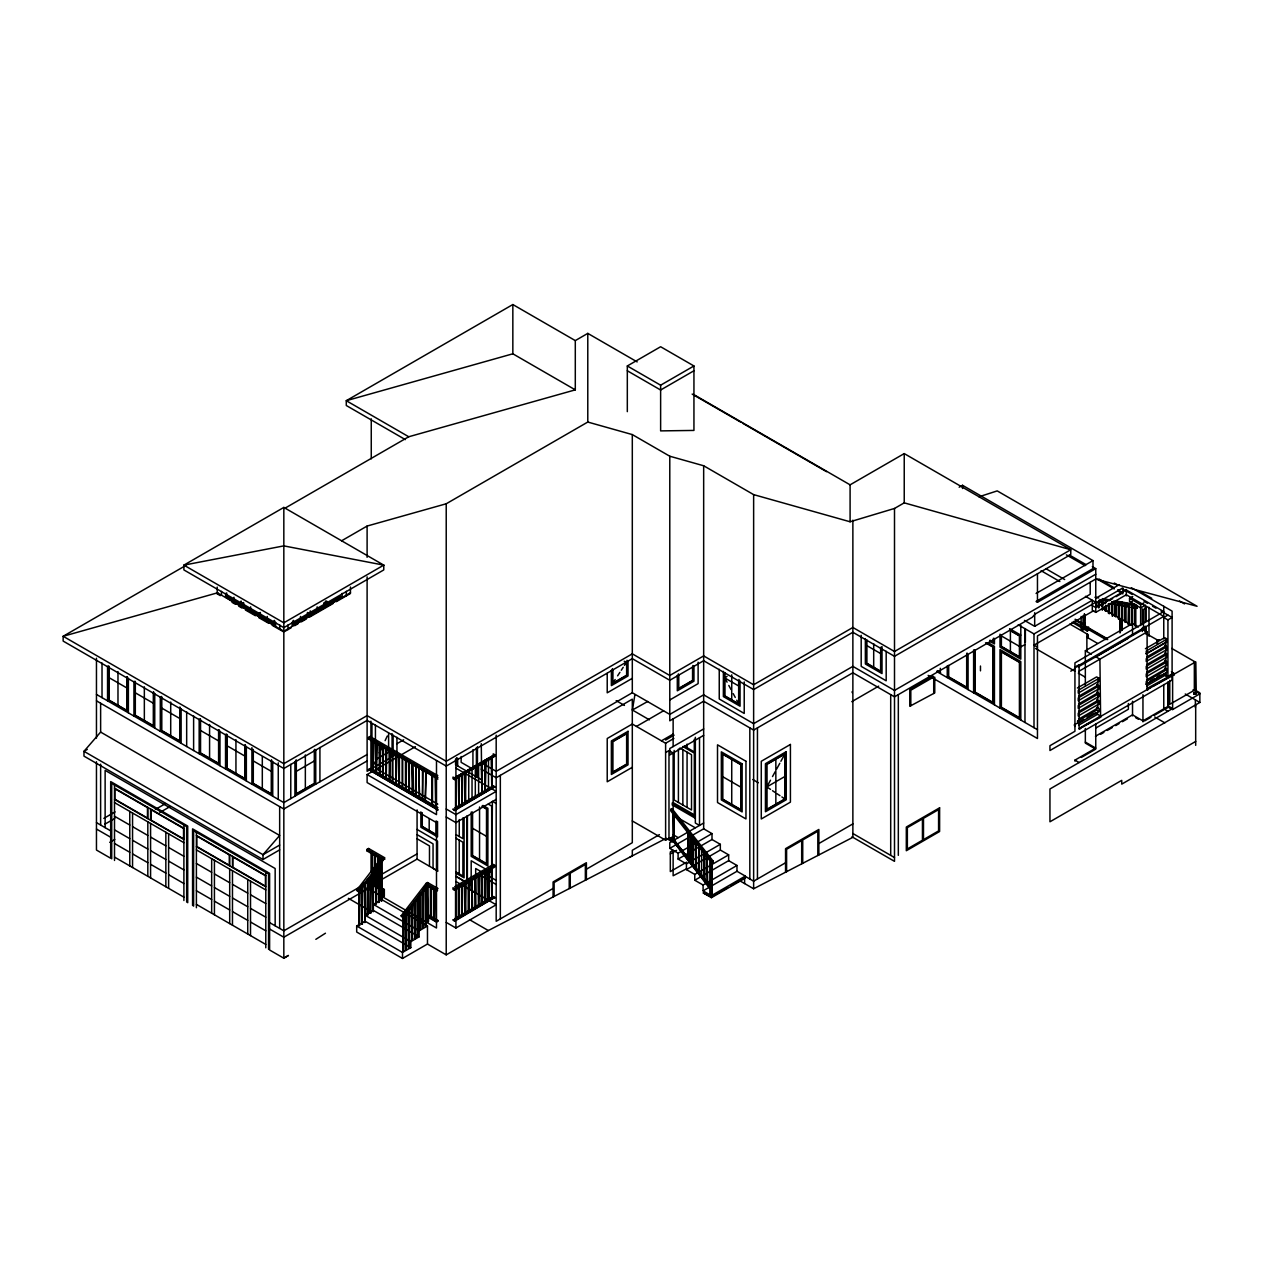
<?xml version="1.0" encoding="UTF-8"?>
<svg xmlns="http://www.w3.org/2000/svg" width="1263" height="1263" viewBox="0 0 1263 1263"><rect width="100%" height="100%" fill="white"/><g stroke="black" fill="none" stroke-linecap="round" stroke-linejoin="round"><path stroke-width="1.5" d="M429.183 830.833L429.183 818.771M459.211 873.838L459.243 840.1M462.921 817.919L462.905 838.632L456.006 834.638M464.105 817.698L464.074 877.832L455.99 873.159M466.868 880.721L466.9 816.166M467.373 881.006L467.421 815.945M471.178 890.336L471.178 881.416M471.178 877.659L471.194 860.75L486.208 869.418M479.23 894.978L479.245 876.538M649.419 719.847L632.4 710.011L634.926 694.571M1109.656 603.556L1136.874 608.356L1137.347 607.25M376.342 759.205L371.954 768.504L371.954 723.904M379.342 752.843L382.926 745.281M385.104 740.655L387.315 735.982M770.509 789.375L766.815 786.928L770.509 780.218M772.514 776.556L775.182 771.709M776.634 769.056L779.824 763.247M780.897 761.273L784.86 754.074L766.815 764.478L766.815 809.362L784.86 798.942L784.86 754.074M612.76 669.406L612.76 683.204L615.176 679.541M617.607 675.831L619.912 672.326M621.285 670.227L623.227 667.274M624.459 665.38L626.637 662.065L624.19 661.259M383.431 859.961L358.818 891.931L357.429 891.125L356.687 890.194L381.631 857.798L381.631 859.393L384.584 859.282L384.584 857.688L368.622 848.468L367.059 849.368L367.059 850.978L381.631 859.393M360.95 886.563L363.286 883.516M373.832 869.812L379.705 862.203M358.818 891.931L358.076 890.999L384.584 857.688M364.328 883.153L365.37 882.774L364.849 922.495L364.328 883.153L365.37 882.774M359.813 889.989L359.292 925.7L359.292 889.689M362.071 887.052L362.071 886.073L362.071 924.106L362.592 886.373M370.406 913.291L370.927 875.559L370.406 913.291L369.885 877.88M373.69 871.959L373.169 911.681L373.169 871.659M375.948 869.023L375.948 868.044L375.948 904.071L375.427 868.723M379.247 864.745L378.205 865.123L379.247 864.745L378.726 902.461L378.174 856.188L377.653 864.097M428.22 885.126L403.229 917.57L401.839 916.78L401.113 915.833L426.057 883.437L427.604 882.521L438.024 888.536L436.461 889.436L426.057 883.421M404.192 913.733L408.88 907.639M424.115 887.842L426.452 884.795M422.963 889.989L422.963 928.005L423.484 890.289M403.229 917.57L402.502 916.638L427.447 884.242L427.841 885.6M403.529 916.196L403.529 915.217L403.529 951.244L404.049 915.517M406.307 912.596L406.307 911.618L406.307 949.65L406.828 911.918M411.864 940.43L412.385 904.703L411.864 940.43L411.343 907.023M414.643 900.803L414.643 938.819L414.122 903.424M420.184 894.567L420.184 893.588L420.184 929.615L419.663 894.267M100.63 703.238L100.63 732.082L83.974 751.327L83.974 756.127L263.004 859.503L279.66 849.873M727.062 682.162L724.788 677.947L727.062 676.352M315.829 939.34L325.459 933.215M192.576 905.539L192.576 828.844L269.603 873.317L269.603 949.997L283.828 958.222L288.438 955.444L283.828 958.159M382.942 777.171L383.447 746.433L382.942 777.171L382.421 746.433L383.447 745.833M381.458 888.536L381.979 888.836M637.184 361.913L587.784 333.385L575.297 340.6L512.841 304.541L346.283 400.703L346.283 405.502L405.36 439.619M283.828 507.426L183.893 565.129L183.893 569.929L283.828 627.632L383.763 569.929L383.763 565.129L283.828 507.426L283.828 958.222M185.724 565.508L63.15 636.284L63.15 641.083L283.828 768.504L367.107 720.415L446.218 766.088L632.305 658.654L669.785 680.283L703.665 660.723L753.632 689.566L852.872 632.274L894.504 656.318L1070.771 554.552L1070.771 549.737L904.229 453.591L850.094 484.834L693.387 394.356M284.459 508.5L408.738 436.761L575.297 389.857L575.297 340.6M627.316 411.659L627.316 365.97L660.628 346.741L693.94 365.97L693.94 430.43L660.628 430.888L660.628 385.199L693.94 365.97M341.61 540.785L367.107 526.055L446.218 503.779L587.784 422.047L632.305 434.583L669.785 456.227L703.665 465.763L753.632 494.622L850.094 521.777L894.504 508.452L904.229 502.848L1070.771 549.737L894.504 651.503L852.872 627.474L753.632 684.767L703.665 655.907L669.785 675.484L632.305 653.839L446.218 761.289L367.107 715.616L283.828 763.689L63.15 636.284L217.82 592.726M693.94 370.769L660.628 390.014L627.316 370.769M340.757 596.42L326.88 604.44L326.88 601.235M307.793 615.855L293.221 624.269L293.221 620.528M309.877 614.655L324.449 606.24L324.449 602.498M341.105 596.625L326.533 605.04L326.533 601.299M350.451 592.726L283.828 631.184L217.425 592.836M285.217 631.168L291.343 627.632M294.674 625.706L298.005 623.78M301.336 621.854L306.341 618.981M309.672 617.054L332.99 603.588M336.321 601.662L350.451 593.499L350.451 587.027M87.305 749.401L83.974 751.327L263.004 854.688L279.66 845.073M103.834 818.377L115.044 811.92M104.782 824.234L114.775 818.471M155.412 809.441L165.611 803.552M159.864 812.472L169.921 806.662M109.786 842.342L114.775 839.469M296.316 771.346L314.361 760.942M437.929 779.082L368.528 739.013L368.528 737.418L370.091 736.518L437.803 775.593M368.528 739.013L370.091 738.113L370.091 736.518M373.043 771.472L373.564 740.718L373.043 771.472L372.522 740.718L373.564 740.118M374.085 740.418L372.522 740.718M376.342 773.366L376.863 742.628L376.342 773.366L375.821 742.628L376.863 742.028M377.384 742.328L375.821 742.628M380.163 746.433L379.642 775.277L379.121 744.523L380.163 743.923M379.121 744.523L380.684 744.223M367.107 754.532L283.828 802.605L96.462 694.429M383.968 746.133L382.421 746.433M386.746 750.238L386.225 779.082L385.704 748.328L386.746 747.728M385.704 748.328L387.267 748.028M367.107 760.942L283.828 809.015L96.462 700.839M396.945 743.702L403.655 739.834M389.525 780.992L390.046 750.238L389.525 780.992L389.004 750.238L390.046 749.638M390.567 749.938L389.004 750.238M393.346 782.586L392.304 782.586L392.304 752.132L393.346 751.532M392.304 752.132L393.867 751.832M437.929 810.136L368.528 769.467L370.185 768.52L437.882 807.61M396.124 784.797L396.645 754.043L396.124 784.797L395.603 754.043L396.645 753.443M368.528 770.067L370.185 769.12L410.807 792.564M397.166 753.743L395.603 754.043M395.666 754.816L367.107 771.298L367.107 576.875M399.929 786.391L398.887 786.391L398.887 755.937L399.929 755.337M436.493 822.639L367.107 782.571L367.107 774.551L415.385 746.686M398.887 755.937L400.45 755.637M403.229 788.301L402.187 788.301L402.187 757.847L403.229 757.247M402.187 757.847L403.75 757.547M406.528 790.196L405.486 790.196L405.486 759.742L406.528 759.142M407.049 759.442L405.486 759.742M409.307 761.352L409.307 792.406L408.786 761.652L409.828 761.052M408.786 761.652L410.349 761.352M411.564 763.862L413.127 762.963M412.085 764.162L413.648 763.262M414.848 765.757L416.411 764.857M415.369 766.057L416.932 765.157M418.148 767.667L419.711 766.767M418.669 767.967L419.711 797.806M420.232 767.067L419.19 767.067M421.447 769.562L422.489 769.562M422.489 768.962L422.489 800.016L423.01 768.662M421.968 769.862L423.531 768.962M424.747 771.472L426.31 770.572M425.268 771.772L426.831 770.872M428.046 773.366L429.609 772.467M430.13 772.767L429.088 772.767M431.33 775.277L432.893 774.377M431.851 775.577L433.414 774.677M434.63 777.171L436.193 776.271M436.288 776.824L435.151 776.871L435.672 807.625L436.288 776.824L435.672 807.625M413.127 794.001L412.085 763.562L412.085 794.001L413.127 794.001L413.127 765.457M415.89 765.757L415.89 795.611M415.89 796.211L415.89 765.157L415.369 795.911M612.76 683.204L626.637 675.2L626.637 662.065M419.19 767.667L419.19 797.506M455.027 777.487L493.233 755.432L494.796 756.332L494.796 754.721L493.233 753.822L493.233 755.432M494.796 756.332L454.538 779.571L452.975 778.671L452.975 777.061L454.538 777.961L494.796 754.721M481.392 762.868L481.913 793.606L481.266 743.686M491.196 757.105L493.659 755.669M959.17 487.218L962.517 485.292L1092.984 560.614L1092.984 568.618L1036.07 601.472L1037.46 602.277L1095.763 568.618L1095.763 612.381L1092.29 610.376L1092.29 600.272L1034.002 633.931L1018.215 624.806M455.548 778.387L455.548 808.241M457.79 775.877L459.353 776.177L458.832 806.931L458.311 778.087M462.132 805.036L461.611 774.282L462.132 805.036L462.653 774.282L461.09 773.982M465.431 803.126L464.91 772.372L465.431 803.126L465.952 772.372L464.389 772.072M468.731 770.777L468.731 801.231M472.03 768.867L472.03 799.321M475.314 766.973L475.314 797.411M478.614 765.062L478.614 795.516M481.913 763.168L481.913 793.606M488.497 759.363L488.497 789.801M494.275 756.032L491.796 757.453L491.796 787.907L491.717 756.805M632.305 678.342L607.219 692.819L607.219 673.368M425.789 771.472L425.268 801.61L426.31 771.172M426.31 801.61L425.268 801.61M429.088 803.221L429.609 803.521M432.372 775.277L432.372 805.131M432.372 805.731L432.372 774.677L431.851 805.431M1095.763 574.239L894.504 690.419L852.872 666.375L753.632 723.667L703.665 694.824L669.785 714.4L632.305 692.756L496.185 771.346L480.871 762.568M367.059 850.978L368.622 850.078L368.622 848.468M371.054 871.707L371.054 852.683L372.096 852.083M372.096 871.707L372.096 852.683L371.054 852.683M454.569 808.099L493.138 785.823L494.796 786.77L454.538 810.609L452.896 809.062L454.538 810.009L494.796 786.77M375.395 885.031L374.353 885.031L374.353 854.577L375.395 854.577M456.243 807.72L459.606 805.794M461.611 804.736L462.653 804.736M464.91 802.826L465.952 802.826M467.989 800.947L492.317 787.607M374.353 854.577L375.916 854.277M485.213 791.712L485.734 760.958L485.213 791.712L484.692 762.868M496.185 799.4L455.927 822.639L446.218 817.019M669.785 699.97L698.123 683.615L698.123 662.207M368.717 880.469L367.059 881.432L382.673 890.447L382.673 897.062L384.331 896.114L384.331 889.499L368.717 880.469L367.059 882.032L382.215 890.778L383.873 889.831L375.19 884.826M636.473 726.414L663.58 710.753M367.533 882.49L283.828 930.815L269.603 922.606M376.074 877.564L417.074 853.883M372.096 883.121C370.154 884.542 373.674 877.959 372.096 875.512M372.096 885.047L367.107 887.936L436.493 928.005L436.493 821.724M375.427 883.137L417.074 859.093L437.535 870.917L437.535 841.284L417.074 829.444M367.107 889.152L283.828 937.225L269.603 929.015M377.653 867.902L378.174 886.642M378.695 886.942L377.653 886.942M383.873 889.831L383.873 895.846L382.673 897.062M373.343 904.371L419.142 930.815L419.142 936.83L373.343 910.386L373.343 904.371L381.679 899.556L427.478 926L427.478 944.029L402.502 958.459L356.687 932.015L356.687 926L365.023 921.201L410.822 947.645L410.822 941.63L365.023 915.186L365.023 921.201M375.427 903.771L376.469 903.771L376.469 868.344M378.205 902.161L379.247 902.161M380.984 900.566L382.026 900.566L380.984 900.566L380.937 860.292M661.449 740.844L673.321 733.992M665.617 740.039L674.095 735.145M365.023 915.186L373.343 910.386M367.628 879.837L367.107 914.586L368.149 914.586L368.149 879.159M369.885 912.991L370.927 912.991M372.648 874.28L372.648 911.381L373.69 911.381M367.107 914.586L368.149 914.586M632.305 767.288L607.219 781.781L607.219 738.508L632.305 724.031L665.617 743.244L673.874 738.476M427.099 885.631L427.604 915.186M358.771 890.352L358.771 925.4L359.813 925.4M361.55 886.752L361.55 923.806L362.592 923.806M364.328 922.195L365.37 922.195M703.665 728.94L669.785 748.501L669.785 754.927L703.665 735.35M665.617 752.511L668.98 750.585L673.132 752.985L673.132 838.711M433.162 889.136L434.819 888.789L434.204 919.59L433.683 888.836L436.982 890.747M437.582 890.383L436.461 891.047L426.578 885.331M454.664 886.737L493.233 864.476L494.796 865.376L494.796 866.971L454.538 890.21L452.975 889.31L452.975 887.715L454.538 888.615L494.796 865.376M461.611 884.937L462.653 884.937L462.132 915.675L462.132 884.637M468.21 881.116L469.773 881.416M471.509 879.222L472.03 909.976L471.509 879.222L472.551 879.822M475.314 877.011L475.314 908.065L475.314 877.011L476.356 877.611M455.548 889.041L455.548 918.88M465.431 883.326L465.952 913.481L464.91 913.481L464.91 883.026M472.03 879.522L472.551 909.676L471.509 909.676M475.314 877.611L475.835 907.765L474.793 907.765M481.913 873.807L482.955 873.807M488.497 870.002L489.539 870.002M426.878 916.559L428.536 915.612L428.536 921.548L426.878 922.495L426.878 916.559L436.461 922.085L438.103 921.137M430.383 886.942L430.383 917.38L431.425 917.38L431.425 886.942M430.383 917.38L431.425 917.38M426.42 922.227L428.062 921.28L428.125 886.942M433.683 919.29L434.819 919.243L434.819 890.683M419.663 929.315L420.705 929.315L420.705 893.888M422.442 892.609L422.442 927.705L423.484 927.705M425.221 889.01L425.221 926.111L426.263 926.111L426.263 886.673M425.221 926.111L426.263 926.111M419.142 930.815L427.478 926M411.343 940.13L412.385 940.13M414.122 938.52L415.164 938.52L415.164 901.103M416.901 936.925L417.942 936.925L417.942 897.488L417.421 937.225L416.901 899.824M410.822 941.63L419.142 936.83M454.569 918.738L493.138 896.477L494.796 897.425L454.538 921.264L452.896 919.717L454.538 920.664L494.796 897.425M454.569 919.353L493.138 897.077L494.796 898.025M468.21 883.026L468.21 911.57L469.252 911.57L469.252 881.116L469.252 911.57M482.434 874.107L481.392 873.507L481.392 903.961L482.434 903.961L482.434 873.507M484.692 871.612L484.692 902.05L485.734 902.05L486.255 871.912M459.353 886.831L458.832 917.585L458.832 886.531M478.093 875.417L478.614 906.171L479.656 875.717M484.692 902.05L485.734 902.05M491.196 867.744L491.796 898.546L492.365 801.295L496.185 803.489M403.008 915.896L403.008 950.944L404.049 950.944M405.786 914.238L405.786 949.35L406.828 949.35M408.565 910.639L408.565 947.739L409.607 947.739L409.607 908.318M408.565 947.739L409.607 947.739M356.687 926L402.502 952.444L410.822 947.645M446.218 922.4L455.927 928.005L496.185 904.766L456.022 881.574M1036.07 593.468L1092.984 560.614M851.783 701.675L878.685 686.141M711.037 861.934L711.037 895.372L709.822 894.662L709.822 888.584L670.779 838.016L671.995 837.322L711.037 887.084L709.822 887.794L709.822 860.703L670.779 810.941L670.779 809.33L671.995 808.636L712.948 860.845L712.948 862.44L711.732 863.15L711.037 862.25M673.258 813.451L673.7 841.095M553.083 888.442L496.185 921.295L496.185 735.161M586.395 869.212L632.305 842.705L632.305 699.165L496.185 777.755L481.266 769.151M427.478 944.029L446.218 954.86L488.323 930.547L664.48 839.185M933.089 676.163L909.77 689.614L909.77 706.285L934.762 692.913L934.762 677.173M659.412 834.622L632.305 850.283L632.305 855.73L630.111 857.009M932.078 677.947L910.812 690.23L910.812 705.717M1024.467 620.417L1034.681 626.322L1090.206 594.257L1090.206 582.432M632.305 820.966L665.617 840.195L668.98 838.269L673.132 840.669M688.303 835.253L687.782 859.061L687.861 831.101M687.782 859.061L688.303 831.67M703.665 823.034L669.785 842.61L669.785 848.373L678.105 853.188L712 833.612L712 839.516L678.105 859.077L678.105 853.188M766.815 786.928L784.86 776.508M1095.684 598.315L1119.428 584.611M669.785 848.373L703.665 828.812L712 833.612M1095.684 603.619L1122.823 587.942L1122.823 592.757L1116.034 596.673M692.898 838.49L693.34 866.134L693.861 838.758L692.898 838.49L693.34 866.134M670.321 853.962L676.526 850.378M1100.768 605.482L1105.851 602.546M1109.246 600.588L1112.64 598.63M1093.774 610.629L1034.002 645.14L1037.46 647.145M695.629 841.979L696.071 869.623M696.071 842.532L696.592 869.323M1095.763 612.381L1126.296 594.762L1163.76 616.391L1074.939 667.669M698.834 873.143L698.913 845.2L698.834 873.143L699.355 849.336M1145.509 605.119L1140.647 607.929L1129.548 601.52L1129.548 598.315L1132.722 596.483M1084.396 613.707L1084.459 625.517L1107.335 638.731M701.565 876.617L701.644 848.673M1081.128 616.439L1081.128 628.895L1082.865 629.89L1084.775 627.79M1082.865 628.895L1084.949 627.9M687.34 858.493L688.303 858.761M1082.865 629.89L1084.775 628.8L1084.949 615.176M1130.938 602.325L1132.327 601.52M1073.471 621.475L1088.611 630.205L1087.222 631.011L1087.222 627.806L1088.611 627.001M1088.611 627.995L1087.222 628.8L1105.993 639.631M686.709 862.14L670.321 871.596L670.321 851.909L673.132 850.283L673.132 875.764L686.709 868.723M686.441 863.892L720.32 844.315L720.32 850.046L686.441 869.607L686.441 863.892L678.105 859.077M691.082 838.79L690.561 862.597L690.64 838.537M1129.548 598.315L1140.647 604.724L1143.82 602.893M706.712 856.109L707.154 883.753M707.154 856.677L707.675 883.453M692.898 865.565L693.861 865.834M1102.299 608.34L1120.407 618.633L1120.407 631.532M1120.013 632.984L1120.013 619.486L1121.923 618.381L1122.144 630.079M1122.144 618.507L1120.013 619.486M1146.204 621.096L1146.204 607.929L1143.425 609.54L1143.425 630.221M711.732 863.15L712.948 860.845M694.761 874.422L728.656 854.846L728.656 860.656L694.761 880.232L694.761 874.422L686.441 869.607M698.392 872.575L699.355 872.844M1085.343 685.746L1085.343 650.761L1132.532 623.512L1138.484 626.953M701.123 876.048L702.086 876.317M703.886 879.585L704.865 879.853L703.886 879.585L703.886 852.509L704.344 880.153M1074.939 667.18L1079.107 664.78L1079.107 728.877L1100.61 717.258L1100.61 716.058L1095.068 712.853M1070.771 671.19L1074.939 668.79M1078.144 666.943L1142.952 629.527L1147.104 631.926L1147.104 689.614L1174.18 674.789L1174.18 673.589L1171.401 671.695M1167.928 615.097L1163.76 617.496L1167.928 619.912L1172.096 617.496L1161.107 611.15M1095.053 657.455L1128.317 638.257M703.096 885.031L736.976 865.471L736.976 871.281L703.096 890.841L703.096 885.031L694.761 880.232M1079.107 671.19L1147.104 631.926M703.096 890.841L711.416 895.656L745.312 876.096L745.312 878.117L711.416 897.677L703.096 892.862L711.274 896.967L727.946 887.336M731.277 885.41L742.944 878.669M1157.508 640.057L1157.366 643.814L1157.508 640.057L1145.43 633.237M1077.402 687.988L1096.631 676.905L1099.047 678.294L1099.047 681.104L1078.239 693.119L1078.239 690.324L1099.047 678.294M1145.415 648.724L1164.628 637.641L1167.059 639.031L1167.059 641.841L1146.236 653.855L1146.236 651.061L1167.059 639.031M1146.062 653.76L1166.886 641.746M785.554 862.771L753.632 881.195L745.312 876.38M818.866 843.526L852.872 823.902M1078.618 696.308L1097.831 685.209L1097.831 682.004M1146.63 657.044L1165.844 645.946L1165.844 641.146L1167.059 641.841M1099.047 685.92L1078.239 697.934L1078.239 700.744L1099.047 688.714L1099.047 685.92L1096.631 684.514M1167.059 646.656L1146.236 658.67L1146.236 661.48L1167.059 649.45L1167.059 646.656L1164.628 645.251M1078.618 703.917L1097.831 692.819L1097.831 689.614M1146.63 664.654L1165.844 653.555L1165.844 650.35M1099.047 693.529L1078.239 705.543L1078.239 708.354L1099.047 696.323L1099.047 693.529L1096.631 692.124M1167.059 654.266L1146.236 666.28L1146.236 669.09L1167.059 657.06L1167.059 654.266L1164.628 652.86M1078.618 711.527L1097.831 700.444L1097.831 697.239M1146.63 672.263L1165.844 661.181L1165.844 657.976M1099.047 701.139L1078.239 713.153L1078.239 715.963L1099.047 703.949L1099.047 701.139L1096.631 699.734M1167.059 661.875L1146.236 673.889L1146.236 676.7L1167.059 664.685L1167.059 661.875L1164.628 660.47M1078.618 719.152L1097.831 708.054L1097.831 704.849M1146.63 679.889L1165.844 668.79L1165.844 665.585M1077.402 721.252L1096.631 710.153L1099.047 711.558L1099.047 708.748L1096.631 707.343L1096.631 710.153M1167.059 669.485L1146.236 681.515L1146.236 684.309L1167.059 672.295L1167.059 669.485L1164.628 668.08M1074.939 726.478L1074.245 724.883L1083.859 719.326M1087.048 717.479L1093.458 713.784M1150.498 680.852L1153.782 678.957M1157.082 677.047L1160.381 675.152M1146.062 684.214L1167.059 672.295M1099.047 711.558L1078.239 723.573L1078.239 720.778M1078.618 725.262L1097.831 714.163M1146.63 685.998L1165.844 674.9L1167.928 676.321L1173.485 673.116M1194.624 661.638L1171.748 648.424M1079.802 729.288L1079.802 728.088L1100.61 716.058M1174.18 673.589L1147.104 688.414L1147.799 690.024M1079.107 728.877L1093.521 720.557M1096.71 718.71L1150.309 687.767M1153.514 685.92L1167.928 677.6M1171.417 675.705L1194.545 662.522L1194.545 690.166L1169.775 704.312L1169.775 680.347M1096.268 727.788L1128.38 709.253L1128.38 703.507M1095.463 736.266L1132.532 714.858L1142.952 720.873L1168.449 706.143L1172.617 708.559M1100.515 734.356L1103.894 732.398M1107.256 730.456L1112.308 727.535M1115.687 725.594L1119.05 723.652M1122.428 721.694L1127.48 718.789M1074.939 761.131L1074.939 760.137L1095.763 748.122L1095.763 723.81M1081.349 757.437L1095.763 749.117L1085.343 743.102L1085.343 728.498M1144.546 720.952L1150.956 717.258M1154.161 715.395L1163.76 709.853L1163.76 684.546M1165.149 709.048L1168.449 707.154L1172.617 709.553L1199.85 693.829L1193.03 689.882M1049.948 779.366L1172.096 708.859L1167.928 706.443M1194.735 689.866L1199.85 692.819L1199.85 702.449L1049.948 788.98L1049.948 821.787L1121.733 780.345L1121.733 784.134L1195.682 741.444M382.673 890.447L384.331 889.499M632.4 710.011L647.745 701.47M1020.804 646.83L1024.972 644.604M740.039 880.927L753.632 888.773L852.872 837.306L852.872 520.182M978.951 496.801L997.217 490.897L1197.071 606.287L1095.763 579.038L1035.202 614.007L1032.281 617.291L894.504 696.829L852.872 672.784L753.632 730.077L703.665 701.233L669.785 720.81L669.785 456.227M575.297 389.857L512.841 353.798L346.283 400.703L408.738 436.761M1193.788 692.866C1199.44 693.087 1192.809 691.666 1193.851 694.034L1196.266 693.782L1195.824 661.97L1193.851 662.191M1094.926 597.257L1098.763 597.936M1102.599 598.615L1110.288 599.972M1116.05 600.999L1135.263 604.409M1102.062 599.072L1109.751 600.446M1113.603 601.125L1136.653 605.214L1136.653 608.324M1100.152 599.657L1107.84 601.014M1111.677 601.693L1136.653 606.098M1111.077 603.24L1127.97 606.224M1131.727 606.887L1136.874 608.356M1098.084 601.504L1105.804 602.877M216.999 593.736L220.346 595.647M232.029 602.34L235.376 604.251M238.723 606.161L242.054 608.071M245.401 609.982L255.426 615.728M258.773 617.639L268.798 623.369M272.129 625.28L283.828 631.974M1179.484 600.983L1184.583 603.919M1131.348 587.705L1172.096 611.118L1172.096 673.921M466.852 882.679L456.022 876.411L468.068 883.374M1140.647 591.905L1151.761 598.315M1092.337 566.645L1095.763 568.618M1069.256 554.931L1086.196 564.703M1066.367 554.867L1085.091 565.666M1114.282 583.017L1117.708 584.99M1121.844 588.495L1132.09 594.415M1144.041 601.299L1147.451 603.272M1152.566 606.224L1155.977 608.198M1098.921 578.959L1114.282 587.832M1117.708 589.789L1122.823 592.757M1097.215 579.086L1114.282 588.937M1117.708 590.91L1122.823 593.863M1146.204 607.929L1145.162 607.329L1145.162 622.375M1131.443 603.903L1132.485 604.298M1128.664 603.619L1128.143 624.459M1121.56 602.151L1122.602 602.546M1045.938 568.713L1064.662 579.528M1041.091 570.718L1059.862 581.548M1085.454 596.325L1095.763 602.277L1037.46 635.936L1037.46 738.508L928.147 675.389M1095.763 604.567L1099.173 606.366M1131.806 625.374L1121.718 619.391L1121.718 630.442M1194.545 662.522L1194.545 690.166M1092.29 605.577L1095.763 607.582L1126.296 589.947L1163.76 611.576L1074.939 662.87L1074.939 731.293L1049.948 745.707L1049.948 750.522L1172.096 679.999L1172.096 675.2M1165.844 648.756L1167.059 649.45M1165.844 656.365L1167.059 657.06M1165.844 663.975L1167.059 664.685M692.156 394.103L740.86 422.221M742.533 423.184L826.507 471.667M1084.949 623.054L1084.743 623.89M1174.18 674.789L1172.617 674.9L1172.617 709.553M1075.16 619.233L1081.886 623.117M1075.16 620.228L1081.886 624.111M1087.222 627.806L1107.698 639.615M1072.082 622.264L1087.222 631.011M627.316 365.97L660.628 385.199M1069.872 624.064L1088.264 634.673L1088.264 637.878L1086.875 637.089M1086.875 637.215L1097.405 643.293M1185.247 694.003L1199.85 702.449M1085.343 650.761L1091.295 654.187M1095.763 656.76L1099.915 659.175L1100.61 717.258M1163.76 708.859L1167.928 711.258M1009.595 628.658L1020.804 635.131M1097.831 680.41L1099.047 681.104M1009.547 629.827L1019.762 635.731L1019.762 657.36L1001.038 646.545L1001.038 634.752M1154.698 716.989L1164.865 722.862M1035.613 648.487L1074.908 671.174M1078.334 673.147L1085.17 677.094M1097.831 688.019L1099.047 688.714M1019.415 646.356L1001.385 635.936L1001.385 646.356L1019.415 656.76L1019.415 635.936L1010.4 630.726L1010.4 651.55M1097.831 695.629L1099.047 696.323M1135.516 717.573L1138.484 719.294M989.987 640.183L993.397 642.141L993.397 638.21M1097.831 703.238L1099.047 703.949M989.639 641.178L994.439 643.941L994.439 638.399M988.029 642.646L994.439 646.356L994.439 704.849M986.592 643.009L993.397 646.956L993.397 703.049L974.657 692.219L974.657 649.671M985.535 642.804L993.05 647.145L993.05 702.449L975.004 692.029L975.004 649.64M1085.343 742.107L1095.763 748.122M937.257 670.621L940.651 672.595M936.893 671.616L1037.46 729.682M1074.939 760.137L1079.107 762.536M866.75 645.551L880.627 653.555M724.788 677.947L738.666 685.967M738.666 680.599L738.666 703.823L724.788 695.802L724.788 672.595M852.872 833.517L894.504 857.561M616.186 700.649L624.443 705.417M752.811 779.539L758.353 782.744M851.957 836.785L894.504 861.35L894.504 508.452M684.183 746.07L694.303 751.927L694.303 739.25M682.857 746.512L694.303 753.127L694.303 814.824L673.037 802.542M679.889 748.012L691.524 754.721L691.524 810.009L674.174 800L674.174 750.427M722.704 776.682L740.75 787.102M672.027 803.173L695.345 816.624M672.027 804.768L695.345 818.235M673.005 814.951L695.155 827.739M712 839.516L720.32 844.315M720.32 850.046L728.656 854.846M728.656 860.656L736.976 865.471M736.976 871.281L745.312 876.096M673.005 834.638L678.12 837.59M745.312 878.117L744.617 877.706L744.617 883.563M666.201 838.285L673.005 842.216M227.024 596.436L240.901 604.456L240.901 601.235M257.557 614.071L243.68 606.051L243.68 602.846M257.905 614.671L243.333 606.256L243.333 602.514M259.989 615.87L274.56 624.285L274.56 620.543M490.754 756.853L492.317 757.753M487.992 758.447L489.539 759.363M487.471 758.747L489.018 759.663M484.692 760.358L486.255 761.257M484.171 760.658L485.734 761.557M481.392 762.268L482.955 763.168M478.093 764.162L479.656 765.062M477.572 764.462L479.135 765.362M474.793 766.073L476.356 766.973M474.272 766.373L475.835 767.273M471.509 767.967L473.057 768.867M470.988 768.267L472.551 769.167M468.21 769.877L469.773 770.777M467.689 770.177L469.252 771.077M481.266 779.571L455.58 764.746L455.58 758.921M494.796 787.386L493.138 785.823M464.91 771.772L465.952 772.372M491.796 787.907L491.196 759M455.785 768.062L496.185 791.38L455.927 814.619L446.218 809.015M461.611 773.682L462.653 774.282M458.311 775.577L459.353 776.177M368.528 737.418L437.929 777.471M406.528 759.742L406.007 790.496M376.816 768.946L437.756 804.121M414.185 794.522L436.288 807.278M472.583 828.307L486.508 836.343M368.528 769.467L437.929 809.536M367.107 774.551L436.493 814.619L436.493 760.563M492.317 868.407L491.717 867.444L491.796 898.546M489.018 870.302L487.992 869.702L487.992 900.156L489.018 900.156L489.018 869.702M487.865 870.381L491.686 872.591L491.686 806.078L488.292 804.121M496.185 880.374L475.693 868.534L475.677 892.925L468.068 888.568M496.185 884.479L479.245 874.691M474.272 877.011L475.835 877.911M471.509 878.622L473.057 879.522M467.689 880.816L469.252 881.732M465.952 883.026L464.91 913.481M108.95 677.6L126.995 688.019M135.315 692.819L153.36 703.238M161.348 707.848L179.741 718.473M200.549 730.488L218.594 740.907M226.93 745.707L244.959 756.127M252.947 760.736L271.34 771.346M481.392 903.961L481.913 873.207M381.9 857.735L384.584 859.282M367.059 849.368L383.021 858.587M372.096 852.683L371.575 883.437M462.653 915.375L461.611 915.375L461.611 886.831M469.536 919.685L488.323 930.547M459.353 917.285L458.311 917.285L458.311 886.831M427.604 915.786L427.099 886.942M100.63 732.082L279.66 835.459L263.004 854.688L263.004 859.503M356.687 890.194L358.076 890.999M401.113 915.833L402.502 916.638M370.343 911.049L348.383 898.34M114.507 788.175L183.893 828.244M196.397 835.459L265.783 875.527M114.507 799.4L183.893 839.469M196.397 846.684L265.783 886.737M114.507 802.605L183.893 842.674M196.397 849.888L265.783 889.941M114.507 816.23L129.773 825.039M132.552 826.649L147.818 835.459M150.581 837.053L165.848 845.878M168.626 847.473L183.893 856.298M196.397 863.497L211.663 872.323M214.426 873.917L229.692 882.742M232.471 884.337L247.737 893.146M250.516 894.757L265.783 903.566M114.507 829.854L129.773 838.664M132.552 840.258L147.818 849.083M150.581 850.678L165.848 859.503M168.626 861.098L183.893 869.907M196.397 877.122L211.663 885.947M214.426 887.542L229.692 896.351M232.471 897.961L247.737 906.771M250.516 908.381L265.783 917.191M96.462 822.639L110.686 830.849M96.462 829.049L110.686 837.258M114.507 843.479L129.773 852.288M132.552 853.883L147.818 862.708M150.581 864.302L165.848 873.112M168.626 874.722L183.893 883.532M196.397 890.747L211.663 899.556M214.426 901.166L229.692 909.976M232.471 911.586L247.737 920.395M250.516 922.006L265.783 930.815M114.507 857.088L183.893 897.156M196.397 904.371L265.783 944.44M482.892 805.415L487.913 808.304L487.865 865.976L471.194 856.346L471.194 812.109M481.992 806.094L486.871 808.904L486.823 864.176L472.236 855.746L472.236 811.888M482.34 806.694L486.523 809.109L486.476 863.576L472.583 855.54L472.583 812.725M456.006 838.237L462.905 842.232L462.889 875.954L455.99 871.975M436.493 835.08L421.921 826.649L421.921 813.309M417.074 834.638L433.051 843.873L433.051 868.312L437.851 871.091M417.074 838.743L429.483 845.926L429.483 866.26M467.373 882.979L471.178 885.174M772.514 790.717L775.182 792.485M776.824 793.59L779.95 795.658M781.876 796.953L784.86 798.942M676.731 816.277L671.995 810.23L671.995 808.636M683.82 825.323L694.476 838.9M702.749 849.446L711.037 860.008M712.948 862.44L712.253 861.555L712.253 894.662M670.779 809.33L711.732 861.54M694.476 866.781L671.995 837.322M696.844 869.797L711.037 887.889M670.779 838.016L709.822 887.794M728.814 685.446L731.04 689.598M733.219 693.655L735.255 697.429M736.739 700.207L738.666 703.823M1196.266 693.782L1193.851 694.034M1195.682 704.849L1195.682 745.359M1195.382 699.86L1195.382 707.596M1168.449 681.846L1168.449 707.154M1167.928 619.912L1167.928 676.4L1163.76 674L1165.844 674.9L1165.844 676.4M1167.928 682.146L1167.928 707.454M1163.76 606.287L1163.76 638.904M1148.983 607.298L1148.983 636.189M1146.204 626.748L1146.204 634.263M1145.162 626.132L1145.162 631.784M1142.952 694.697L1142.952 721.868M1142.384 608.94L1142.384 623.985M1142.384 627.743L1142.384 631.5M1140.647 604.724L1140.647 625.595M1135.784 608.719L1135.784 626.022M1135.263 606.698L1135.263 625.927M1134.742 606.398L1134.742 625.627M1132.485 606.208L1132.532 635.178M1132.532 701.249L1132.532 715.868M1132.327 607.424L1132.327 625.138M1131.964 605.908L1131.964 625.343M1131.443 607.74L1131.443 625.043M1129.185 607.55L1129.185 624.853M1128.664 607.25L1128.664 624.759M1126.296 589.458L1126.296 595.868M1125.901 605.056L1125.901 622.359M1125.38 604.756L1125.38 622.249M1124.859 604.661L1124.859 621.949M1122.602 606.398L1122.602 619.849M1122.081 604.172L1121.923 629.953M1121.56 604.077L1121.576 630.521M1120.281 618.712L1120.281 631.611M1119.302 603.888L1119.302 617.339M1118.781 603.588L1118.781 619.17M1118.26 603.493L1118.26 618.87M1116.003 605.23L1116.003 616.754M1115.482 604.93L1115.482 616.66M1114.961 604.835L1114.961 616.36M1112.703 602.719L1112.703 616.186M1112.182 602.419L1112.182 616.076M1111.661 602.325L1111.661 613.865M1109.419 604.061L1109.419 613.676M1108.898 603.761L1108.898 613.581M1108.377 603.667L1108.377 613.281M1106.12 605.403L1106.12 611.166M1105.599 605.309L1105.599 611.071M1105.078 606.935L1105.078 610.771M1102.82 600.983L1102.82 608.671M1102.299 600.888L1102.299 610.282M1101.778 602.514L1101.778 606.351M1099.52 600.399L1099.52 606.161M1098.999 600.304L1098.999 607.787M1098.478 601.93L1098.478 607.692M1096.221 601.725L1096.221 605.577M1086.875 633.868L1086.875 650.745M1084.459 614.465L1084.317 625.595M1083.038 615.634L1083.038 628.99M1037.46 573.639L1037.46 602.277M1034.681 612.697L1034.681 626.322M1034.002 633.931L1034.002 727.677M1025.367 628.785L1025.367 642.314M1024.972 628.548L1024.972 722.468M1020.804 625.359L1020.804 659.175L999.996 647.145L999.996 634.2M1020.804 720.068L1020.804 661.575L999.996 649.561L999.996 708.054M980.467 666.027L980.467 670.842M973.615 649.924L973.615 692.819M968.074 654.518L968.074 689.614M967.032 653.003L967.032 687.814L948.292 677L948.292 665.396M966.684 654.045L966.684 687.214L948.639 676.794L948.639 665.743M962.517 485.292L962.517 488.497M947.25 665.901L947.25 677.6M940.304 668.301L940.304 671.995M933.72 677L933.72 693.466M904.229 453.591L904.229 502.848M898.325 694.634L898.325 855.351M890.699 694.634L890.699 855.351M886.184 651.282L886.184 680.804L861.192 666.375L861.192 635.321M882.016 646.672L882.016 673.589L865.376 663.991L865.36 638.604M880.974 647.114L880.974 671.79L866.402 663.375L866.402 640.609M880.627 647.682L880.627 671.19L866.75 663.17L866.75 639.678M873.696 643.672L873.696 667.18M852.178 691.619L852.178 692.629M850.094 484.834L850.094 521.777M818.866 854.94L818.866 829.444L785.554 848.673L785.554 872.212M817.824 855.477L817.824 831.259L802.731 839.958L802.731 863.308M801.689 863.845L801.689 840.574L786.596 849.289L786.596 871.675M775.845 759.284L775.845 804.152M757.453 727.883L757.453 878.985M753.632 494.622L753.632 888.773M749.827 727.883L749.827 878.985M744.223 681.925L744.223 713.437L719.247 699.007L719.247 669.279M740.055 680.931L740.055 706.222L723.367 696.576L723.399 671.363M739.013 679.431L739.013 704.422L724.441 696.008L724.441 672.942M731.735 674.821L731.735 699.813M731.735 759.458L731.735 804.326M711.416 895.656L711.416 897.677M704.865 856.346L704.865 879.853M703.665 465.763L703.665 828.812M699.513 737.75L699.513 825.449L695.345 823.034L695.345 737.308M693.955 665.822L693.955 681.199L677.3 690.814L677.3 675.437M692.913 665.49L692.913 680.599L678.342 689.014L678.342 673.905M692.566 666.596L692.566 680.41L678.689 688.414L678.689 674.616M690.561 835.506L690.561 862.597M690.119 834.938L690.119 862.029M687.056 744.112L687.056 747.743M687.072 752.148L687.072 807.436M682.857 749.717L682.857 805.005M678.405 749.054L678.405 802.447M674.221 813.719L674.221 840.795M673.132 718.868L673.132 746.575M668.98 750.585L668.98 838.269M665.617 743.244L665.617 840.195M632.305 434.583L632.305 692.756M628.027 660.612L628.027 675.989L611.371 685.62L611.371 670.227M626.985 660.281L626.985 675.389L612.413 683.804L612.413 668.695M587.784 333.385L587.784 422.047M586.395 879.68L586.395 862.708L553.083 881.937L553.083 896.951M585.353 880.279L585.353 864.508L570.26 873.222L570.26 888.047M569.218 888.584L569.218 873.822L554.125 882.537L554.125 896.414M512.841 304.541L512.841 353.798M500.337 775.356L500.337 918.896M493.233 864.476L493.233 866.071M488.497 869.402L488.497 900.456M485.213 871.312L485.213 902.366M479.545 807.025L479.545 859.566M478.614 875.117L478.614 906.171M477.446 746.67L477.446 777.361M476.404 747.649L476.404 776.761M472.93 749.717L472.93 769.151L461.137 762.331L461.137 756.505M459.258 819.561L459.258 836.516M458.832 776.477L458.832 806.931M457.664 758.179L457.664 765.946M456.622 757.674L456.622 765.346M455.927 760.563L455.927 928.005M454.538 777.961L454.538 779.571M454.538 888.615L454.538 890.21M446.218 503.779L446.218 954.86M437.535 821.487L437.535 836.88L420.879 827.249L420.879 811.856M436.145 820.839L436.145 834.48L422.268 826.444L422.268 812.819M430.904 886.642L430.904 917.68M427.604 882.521L427.604 883.326M425.742 887.352L425.742 926.41M417.074 809.883L417.074 859.093M409.307 761.952L409.307 792.406M409.086 908.018L409.086 948.039M402.708 758.147L402.708 788.601M402.502 952.444L402.502 958.459M399.408 756.237L399.408 786.691M396.945 737.292L396.945 754.074M393.125 735.192L393.125 756.284M392.825 752.432L392.825 782.886M392.083 733.614L392.083 756.884M388.609 733.203L388.609 752.116L375.427 759.726L375.427 725.151M386.225 748.627L386.225 779.082M382.673 746.275L382.673 776.729M382.405 857.34L382.405 858.682M381.979 860.292L382.026 900.566M381.458 859.992L381.505 900.866M381.205 860.135L381.205 888.694M379.895 744.681L379.895 775.119M379.642 744.823L379.642 775.277M378.695 856.488L378.726 902.461M378.426 856.63L378.426 887.084M375.395 856.488L375.395 866.008M374.874 854.877L374.874 885.331M371.259 418.842L371.259 458.848M370.927 721.173L370.927 769.104M367.628 878.859L367.628 914.886M367.107 526.055L367.107 557.33M364.849 882.474L364.849 922.495M346.315 591.305L346.315 595.899M342.147 593.373L342.147 597.225L292.179 626.069L292.179 622.217M325.491 601.077L325.491 606.84M324.102 602.83L324.102 606.035L310.224 614.055L310.224 610.85M319.918 747.475L319.918 781.765M317.155 606.84L317.155 610.045M315.75 749.559L315.75 784.165M314.708 749.322L314.708 783.565L295.968 794.395L295.968 760.137M314.361 749.717L314.361 783.376L296.316 793.796L296.316 760.137M308.835 612.602L308.835 616.455M307.446 612.444L307.446 615.649L293.569 623.669L293.569 620.465M305.346 754.927L305.346 788.586M300.499 616.455L300.499 619.659M294.926 761.573L294.926 796.195M290.774 764.304L290.774 798.595M288.011 624.964L288.011 629.542M279.77 625.043L279.77 628.832M279.66 806.615L279.66 928.416M278.27 762.852L278.27 799.4M275.602 622.233L275.602 626.085L225.635 597.241L225.635 593.389M275.16 925.811L275.16 868.518L105.129 770.351L105.129 827.644M274.213 620.48L274.213 623.685L260.336 615.665L260.336 612.46M272.729 761.573L272.729 796.195M271.687 760.137L271.687 794.395L252.947 783.565L252.947 749.322M271.34 760.137L271.34 793.796L253.295 783.376L253.295 749.717M268.561 949.397L268.561 873.917L193.618 830.644L193.618 906.139M267.282 616.47L267.282 619.675M265.783 872.323L265.783 947.803M262.309 756.79L262.309 788.586M258.947 612.618L258.947 616.47M251.905 747.633L251.905 784.165M250.627 606.856L250.627 610.061M250.516 881.132L250.516 935.615M247.737 879.522L247.737 934.02M246.348 746.354L246.348 780.96M245.306 744.902L245.306 779.16L226.582 768.346L226.582 734.087M244.959 744.902L244.959 778.561L226.93 768.141L226.93 734.498M242.291 603.004L242.291 606.856M241.249 601.314L241.249 605.056L226.677 596.641L226.677 592.9M235.944 739.708L235.944 773.351M233.971 597.241L233.971 600.446M232.471 856.298L232.471 867.507M232.471 870.712L232.471 925.211M229.692 854.688L229.692 865.913M229.692 869.118L229.692 923.6M225.54 734.324L225.54 768.946M221.483 591.384L221.483 595.189M219.983 731.119L219.983 765.741M218.941 729.682L218.941 763.941L200.201 753.127L200.201 718.868M218.594 729.682L218.594 763.341L200.549 752.922L200.549 719.263M217.204 587.106L217.204 593.626M214.426 860.292L214.426 914.791M211.663 858.698L211.663 913.181M209.579 724.473L209.579 758.132M199.159 719.105L199.159 753.727M196.397 832.254L196.397 907.734M193.618 715.9L193.618 750.522M187.713 902.729L187.713 826.049L110.686 781.576L110.686 858.256L96.462 850.046L96.462 761.731M186.671 711.89L186.671 746.512M186.671 902.129L186.671 826.649L111.728 783.376L111.728 858.856M183.893 825.039L183.893 900.519M181.13 708.685L181.13 743.307M180.088 707.248L180.088 741.507L161.348 730.693L161.348 696.434M179.741 707.248L179.741 740.907L161.696 730.488L161.696 696.829M170.71 702.039L170.71 735.697M168.626 833.848L168.626 888.347M165.848 832.254L165.848 886.737M160.306 696.671L160.306 731.293M154.749 693.466L154.749 728.088M153.707 692.029L153.707 726.272L134.967 715.458L134.967 681.199M153.36 692.029L153.36 725.672L135.315 715.253L135.315 681.61M150.581 809.015L150.581 820.24M150.581 823.444L150.581 877.927M147.818 807.404L147.818 818.629M147.818 821.834L147.818 876.333M144.345 686.819L144.345 720.463M133.941 681.452L133.941 716.058M132.552 813.025L132.552 867.507M129.773 811.414L129.773 865.913M128.384 678.247L128.384 712.853M127.342 676.794L127.342 711.053L108.602 700.239L108.602 665.98M126.995 676.794L126.995 710.453L108.95 700.034L108.95 666.375M117.98 671.584L117.98 705.243M114.507 784.97L114.507 860.466M107.56 666.217L107.56 700.839M102.019 663.012L102.019 697.634M100.63 764.178L100.63 825.039M96.462 658.228L96.462 738.16M381.505 860.829L381.505 861.808L381.505 860.829M383.763 565.129L283.828 622.817L183.893 565.129L283.828 545.884L383.763 565.129M628.027 731.309L611.371 740.923L611.371 774.472L628.027 764.857L628.027 731.309M626.985 733.108L612.413 741.523L612.413 772.672L626.985 764.257L626.985 733.108M626.637 733.708L612.76 741.713L612.76 772.072L626.637 764.068L626.637 733.708M428.062 914.744L426.42 915.691L436.461 921.485L438.103 920.538L428.062 914.744M790.417 744.46L761.273 761.273L761.273 818.977L790.417 802.147L790.417 744.46M786.249 751.659L765.441 763.689L765.441 811.762L786.249 799.747L786.249 751.659M785.207 753.474L766.467 764.289L766.467 809.962L785.207 799.147L785.207 753.474M1159.024 639.804L1157.113 640.909L1159.024 639.804M939.609 807.815L906.313 827.044L906.313 850.741L939.609 831.512L939.609 807.815M922.448 818.929L907.355 827.644L907.355 848.941L922.448 840.227L922.448 818.929M938.583 809.615L923.49 818.329L923.49 839.627L938.583 830.912L938.583 809.615M1019.762 662.175L1001.038 651.361L1001.038 707.454L1019.762 718.268L1019.762 662.175M1019.415 662.38L1001.385 651.961L1001.385 707.248L1019.415 717.668L1019.415 662.38M745.959 761.257L717.51 744.823L717.51 802.526L745.959 818.945L745.959 761.257M742.139 763.862L721.331 751.832L721.331 799.921L742.139 811.935L742.139 763.862M741.097 764.462L722.373 753.648L722.373 799.321L741.097 810.136L741.097 764.462M740.75 764.668L722.704 754.248L722.704 799.116L740.75 809.536L740.75 764.668M147.471 807.61L114.854 788.775L114.854 799.195L147.471 818.029L147.471 807.61M183.545 828.449L150.929 809.615L150.929 820.034L183.545 838.869L183.545 828.449M229.345 854.893L196.744 836.059L196.744 846.478L229.345 865.313L229.345 854.893M265.435 875.717L232.818 856.898L232.818 867.302L265.435 886.137L265.435 875.717"/></g></svg>
